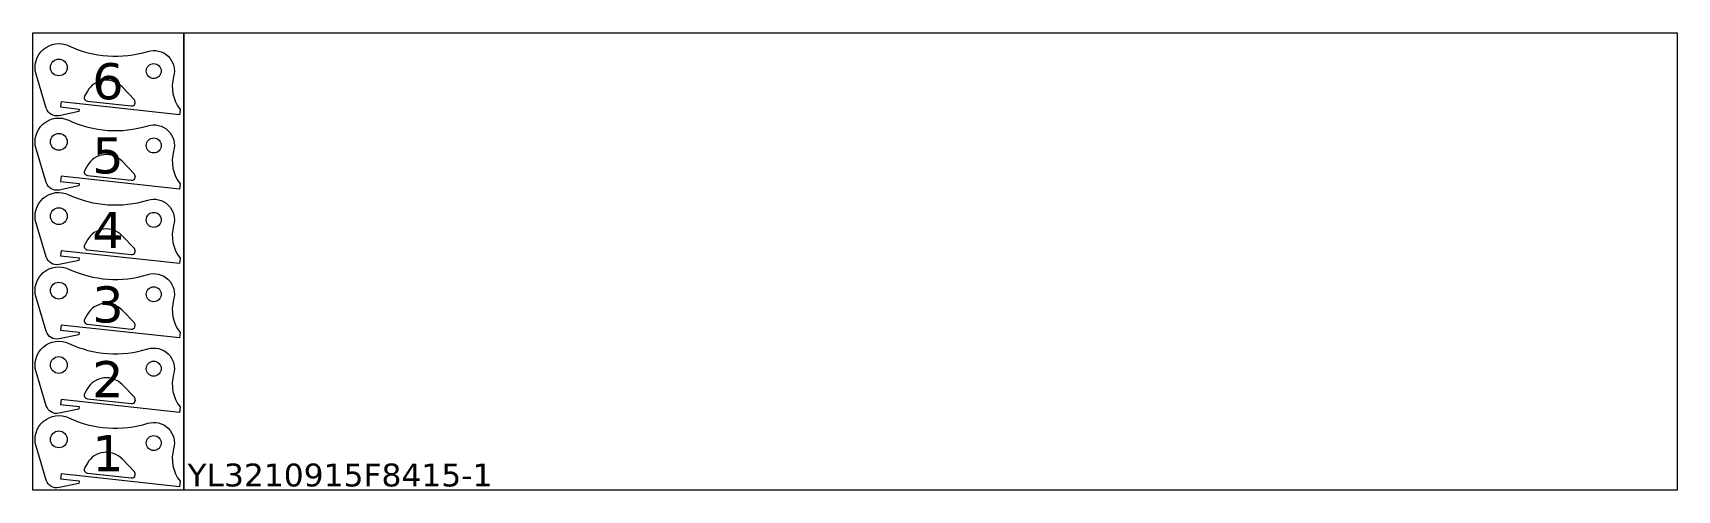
# Model space of a CAD drawing. Header units: inches. Extents: x 0 to 9000, y 0 to 2500.
import ezdxf
from ezdxf.enums import TextEntityAlignment as Align

# ---------------------------------------------------------------- set-up
doc = ezdxf.new("R2010")
doc.units = ezdxf.units.IN
doc.header["$MEASUREMENT"] = 0
doc.layers.get('0').update_dxf_attribs({"lineweight": 0})
doc.styles.get("Standard").update_dxf_attribs({"font": 'VERDANA.TTF'})

msp = doc.modelspace()

# ---------------------------------------------------------------- linework, layer by layer
at = {"color": 7, "linetype": 'Continuous', "lineweight": 0}
msp.add_lwpolyline([(0, 0), (0, 2500), (9000, 2500), (9000, 0)], close=True, dxfattribs=at)
for points in [[(628.3, 2399.2, -0.594809), (770.3, 2260.5, 0.24044), (805.7, 2082.1), (802.5, 2052.3), (154.3, 2122.8), (151.3, 2094.9), (252.7, 2083.9), (251.1, 2070), (143, 2047.4, -0.388879), (73.3, 2088.8), (17.5, 2273.8, -0.648538), (197.1, 2429.1, 0.18635)], [(298.1, 2181.9), (283.6, 2157.1, 0.543086), (298.8, 2127.2), (538.8, 2101.1, 0.700765), (555.4, 2134.8), (488.2, 2204.7, 0.49799)], [(628.3, 1992.4, -0.594809), (770.3, 1853.6, 0.24044), (805.7, 1675.3), (802.5, 1645.4), (154.3, 1716), (151.3, 1688.1), (252.7, 1677.1), (251.1, 1663.2), (143, 1640.6, -0.388879), (73.3, 1682), (17.5, 1866.9, -0.648538), (197.1, 2022.2, 0.18635)], [(298.1, 1775.1), (283.6, 1750.3, 0.543086), (298.8, 1720.4), (538.8, 1694.2, 0.700765), (555.4, 1728), (488.2, 1797.8, 0.49799)], [(628.3, 1585.6, -0.594809), (770.3, 1446.8, 0.24044), (805.7, 1268.4), (802.5, 1238.6), (154.3, 1309.1), (151.3, 1281.3), (252.7, 1270.3), (251.1, 1256.3), (143, 1233.8, -0.388879), (73.3, 1275.2), (17.5, 1460.1, -0.648538), (197.1, 1615.4, 0.18635)], [(298.1, 1368.2), (283.6, 1343.5, 0.543086), (298.8, 1313.5), (538.8, 1287.4, 0.700765), (555.4, 1321.1), (488.2, 1391, 0.49799)], [(628.3, 1178.7, -0.594809), (770.3, 1040, 0.24044), (805.7, 861.6), (802.5, 831.8), (154.3, 902.3), (151.3, 874.4), (252.7, 863.4), (251.1, 849.5), (143, 826.9, -0.388879), (73.3, 868.3), (17.5, 1053.3, -0.648538), (197.1, 1208.6, 0.18635)], [(298.1, 961.4), (283.6, 936.6, 0.543086), (298.8, 906.7), (538.8, 880.6, 0.700765), (555.4, 914.3), (488.2, 984.2, 0.49799)], [(628.3, 771.9, -0.594809), (770.3, 633.1, 0.24044), (805.7, 454.8), (802.5, 424.9), (154.3, 495.5), (151.3, 467.6), (252.7, 456.6), (251.1, 442.7), (143, 420.1, -0.388879), (73.3, 461.5), (17.5, 646.4, -0.648538), (197.1, 801.7, 0.18635)], [(298.1, 554.6), (283.6, 529.8, 0.543086), (298.8, 499.9), (538.8, 473.7, 0.700765), (555.4, 507.5), (488.2, 577.3, 0.49799)], [(628.3, 365.1, -0.594809), (770.3, 226.3, 0.24044), (805.7, 47.9), (802.5, 18.1), (154.3, 88.6), (151.3, 60.8), (252.7, 49.8), (251.1, 35.8), (143, 13.3, -0.388879), (73.3, 54.7), (17.5, 239.6, -0.648538), (197.1, 394.9, 0.18635)], [(298.1, 147.7), (283.6, 123, 0.543086), (298.8, 93), (538.8, 66.9, 0.700765), (555.4, 100.6), (488.2, 170.5, 0.49799)]]:
    msp.add_lwpolyline(points, format="xyb", close=True)
at = {"color": 5, "linetype": 'Continuous', "lineweight": 0, "true_color": 0x0000ff}
msp.add_lwpolyline([(825.7, 0), (825.7, 2500), (9000, 2500), (9000, 0)], close=True, dxfattribs=at)
at = {"color": 6, "linetype": 'Continuous', "lineweight": 0, "true_color": 0xff00ff}
msp.add_lwpolyline([(825.7, 2500), (825.7, 0)], dxfattribs=at)
for centre, radius in [((142, 2311.3), 46), ((661.6, 2291.3), 41), ((142, 1904.5), 46), ((661.6, 1884.4), 41), ((142, 1497.6), 46), ((661.6, 1477.6), 41), ((142, 1090.8), 46), ((661.6, 1070.8), 41), ((142, 684), 46), ((661.6, 663.9), 41), ((142, 277.1), 46), ((661.6, 257.1), 41)]:
    msp.add_circle(centre, radius)

# ---------------------------------------------------------------- texts
at = {"color": 3, "linetype": 'Continuous', "lineweight": 0, "true_color": 0x00ff00}
for s, p in [('6', (410.7, 2235.8)), ('5', (410.7, 1829)), ('4', (410.7, 1422.2)), ('3', (410.7, 1015.3)), ('2', (410.7, 608.5)), ('1', (410.7, 201.7))]:
    msp.add_text(s, height=197.6, dxfattribs=at).set_placement(p, align=Align.MIDDLE)
at = {"color": 7, "linetype": 'Continuous', "lineweight": 0}
msp.add_text('YL3210915F8415-1', height=125, dxfattribs=at).set_placement((845.7, 20))

doc.saveas('drawing.dxf')
